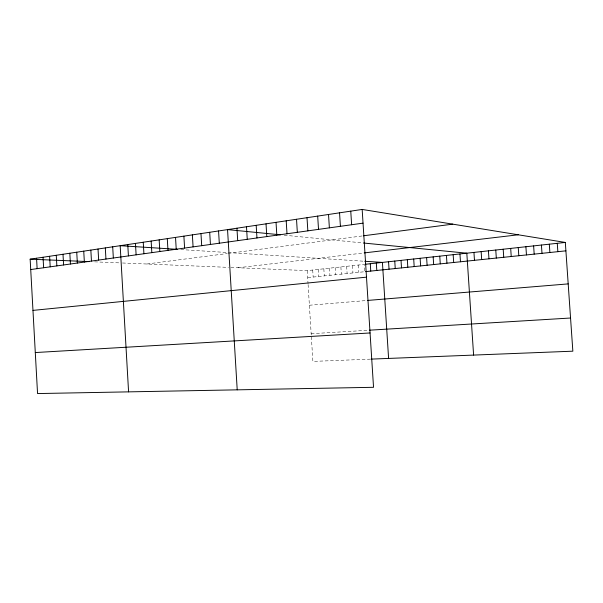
<?xml version="1.0" encoding="UTF-8"?>
<svg xmlns="http://www.w3.org/2000/svg" width="603" height="603" viewBox="0 0 603 603"><rect width="100%" height="100%" fill="white"/><g stroke="black" fill="none" stroke-linecap="round" stroke-linejoin="round"><path stroke-width="0.45" stroke-dasharray="3.02 2.26" d="M146.921 264.001L227.218 253.539M228.1 253.426L362.441 235.924M238.004 267.762L363.338 253.019M230.874 267.468L307.229 270.619L364.302 264.385L364.77 271.712L307.666 277.636M309.384 305.239L366.609 300.52M311.163 333.723L368.508 330.248M370.363 359.147L312.889 361.401L311.329 336.316M94.611 261.845L120.826 262.931M122.499 262.998L228.469 267.37M180.779 249.559L226.449 252.469M228.175 252.582L363.986 261.235M284.232 235.193L363.692 243.032M358.37 265.034L358.838 272.322M352.491 265.674L352.951 272.933M346.665 266.315L347.117 273.543M340.883 266.948L341.336 274.139M335.155 267.574L335.607 274.734M329.472 268.192L329.924 275.322M323.841 268.802L324.286 275.91M318.256 269.413L318.701 276.491M312.716 270.023L313.161 277.063M307.229 270.619L308.043 283.674M308.095 284.533L311.269 335.449"/><path stroke-width="0.9" d="M362.162 209.437L373.536 387.299L37.552 393.563L30.15 259.184L362.162 209.437L565.32 242.436L572.85 351.187L371.222 359.109M30.723 269.556L363.036 223.148M363.33 235.803L452.755 224.15M364.22 252.913L518.263 234.793M365.154 264.295L565.32 242.436M365.629 271.621L565.9 250.84M32.969 310.394L366.488 277.161M367.468 300.445L568.192 283.892M369.368 330.195L570.551 318.015M35.291 352.551L370.061 332.969M30.15 259.184L89.146 261.619M177.259 249.333L120.178 245.692L128.582 391.867M364.74 261.28L382.415 262.411L388.596 358.431M280.493 234.823L227.542 229.607L237.213 389.84M363.692 243.032L466.812 253.192L473.604 355.084M557.27 243.318L557.85 251.677M549.31 244.185L549.883 252.499M541.426 245.044L541.991 253.32M533.625 245.896L534.183 254.127M525.899 246.74L526.457 254.933M518.256 247.577L518.806 255.725M510.688 248.406L511.231 256.509M503.188 249.22L503.739 257.293M495.772 250.034L496.314 258.061M488.422 250.833L488.965 258.823M481.149 251.632L481.684 259.576M473.95 252.416L474.478 260.323M459.953 253.946L460.473 261.777M453.162 254.685L453.682 262.486M446.431 255.423L446.944 263.179M439.76 256.147L440.273 263.873M433.158 256.87L433.663 264.559M426.607 257.587L427.112 265.237M420.125 258.295L420.623 265.915M413.696 258.996L414.193 266.579M407.327 259.689L407.816 267.242M401.018 260.375L401.5 267.898M394.761 261.061L395.244 268.546M388.558 261.74L389.041 269.194M376.325 263.074L376.8 270.461M370.287 263.737L370.755 271.086M350.758 211.14L351.624 224.746M339.549 212.821L340.409 226.313M328.529 214.472L329.374 227.851M317.683 216.1L318.52 229.366M307.017 217.698L307.839 230.859M296.525 219.273L297.332 232.328M286.199 220.819L286.998 233.768M276.031 222.341L276.822 235.193M266.029 223.841L266.812 236.587M256.185 225.311L256.953 237.966M246.491 226.766L247.253 239.323M236.941 228.198L237.695 240.657M218.557 230.957L219.296 243.228M209.701 232.283L210.432 244.464M200.972 233.587L201.696 245.685M192.372 234.876L193.081 246.883M183.892 236.15L184.593 248.067M175.533 237.401L176.227 249.243M167.287 238.637L167.981 250.388M159.162 239.851L159.848 251.526M151.149 241.057L151.828 252.649M143.25 242.24L143.913 253.75M135.456 243.408L136.112 254.843M127.768 244.562L128.416 255.913M112.701 246.815L113.341 258.024M105.314 247.923L105.947 259.056M98.025 249.016L98.658 260.074M90.842 250.094L91.46 261.076M83.742 251.157L84.36 262.071M76.739 252.205L77.35 263.051M69.827 253.237L70.43 264.016M62.998 254.262L63.601 264.966M56.267 255.273L56.855 265.908M49.612 256.267L50.2 266.843M43.039 257.255L43.627 267.755M36.557 258.227L37.13 268.667"/></g></svg>
